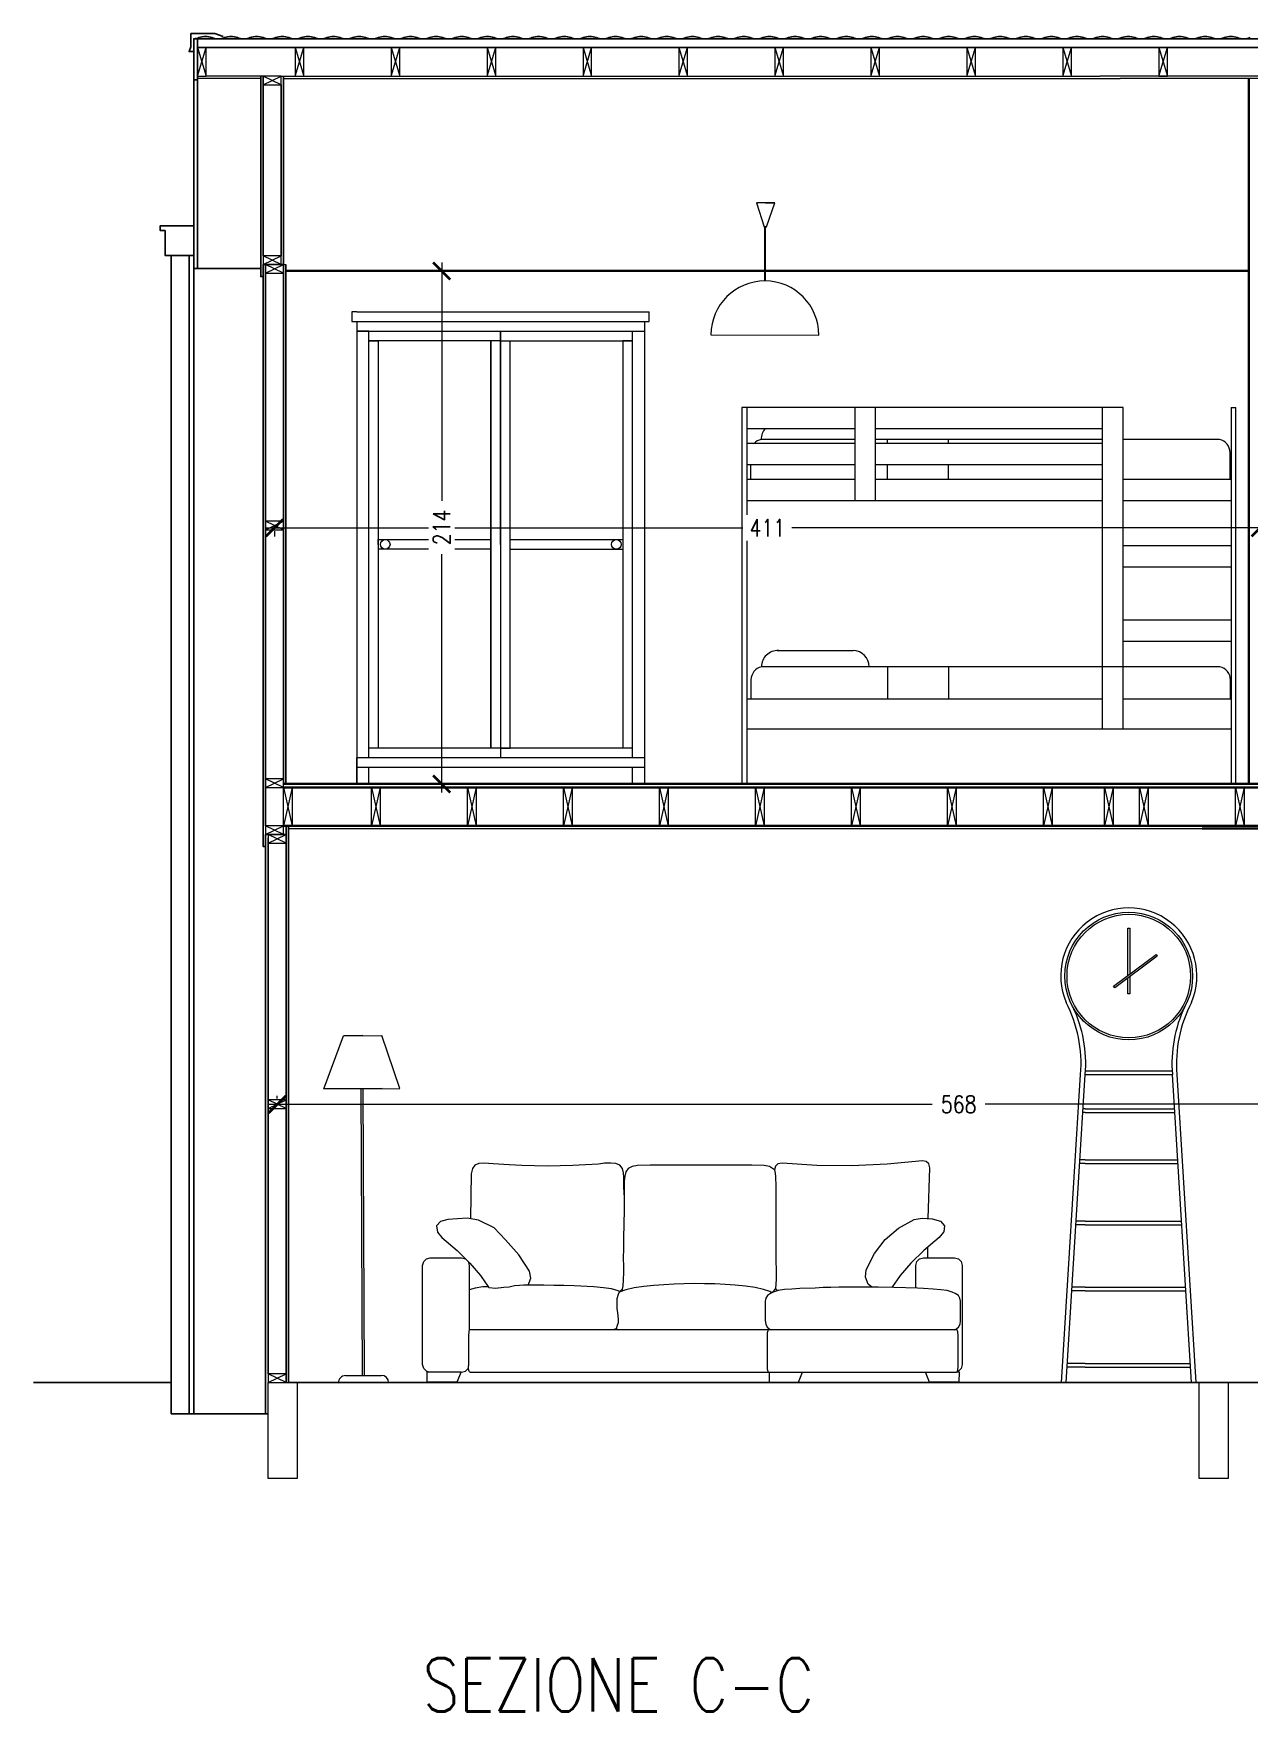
# Model space of a CAD drawing. Header units: centimetres. Extents: x 394519 to 396757, y 376859 to 378786.
# Drawn here: x 395652 to 396159, y 376859 to 377559 of the extents above; entities that cross this region are included whole.
import ezdxf

# ---------------------------------------------------------------- set-up
doc = ezdxf.new("R2010")
doc.units = ezdxf.units.CM
doc.header["$MEASUREMENT"] = 0
doc.layers.get('DEFPOINTS').update_dxf_attribs({"color": 210})
for name, color, linetype, lineweight in [('A-ANNO-DIMS', 3, 'Continuous', 18), ('A-DETL-MBND', 3, 'Continuous', 18), ('A-DETL-MCUT', 4, 'Continuous', 25), ('A-ELEV-IDEN', 3, 'Continuous', 18), ('A-ELEV-MBE2', 4, 'Continuous', 25), ('A-FURN', 8, 'Continuous', 18), ('A-SECT-MCUT', 7, 'Continuous', 35), ('A-WALL-STUD', 3, 'Continuous', 18)]:
    doc.layers.add(name, color=color, linetype=linetype, lineweight=lineweight)
doc.styles.add('ARIAL', font='Arial.ttf')
doc.styles.add('E-ROMANS', font='romans.shx', dxfattribs={"width": 0.8})
doc.dimstyles.new('Copy of TICK_36', dxfattribs={"dimtxt": 3.6, "dimasz": 3.6, "dimexe": 1.8, "dimexo": 1.2, "dimgap": 1.8, "dimtad": 0, "dimdec": 0, "dimzin": 0, "dimdsep": 46, "dimtxsty": 'ARIAL', "dimblk": 'ARCHTICK', "dimblk1": 'ARCHTICK', "dimblk2": 'ARCHTICK', "dimcen": 1.8, "dimdle": 1.8, "dimclrd": 256, "dimclre": 256, "dimclrt": 256, "dimadec": 0, "dimazin": 0, "dimtfac": 1, "dimtdec": 0, "dimtmove": 1, "dimatfit": 3, "dimldrblk": 'OPEN90', "dimfxl": 1, "dimtfill": 1, "dimtolj": 1, "dimtzin": 0, "dimlwd": -1, "dimlwe": -1, "dimarcsym": 0})

# ---------------------------------------------------------------- blocks, each defined once
blk = doc.blocks.new('_ArchTick')
at = {"color": 0, "linetype": 'ByBlock', "const_width": 0.15}
blk.add_lwpolyline([(-0.5, -0.5), (0.5, 0.5)], dxfattribs=at)
blk = doc.blocks.new('*D226')
at = {"layer": 'A-ANNO-DIMS', "transparency": 16777216}
for p, q in [((395750.37, 377112.62), (396027.21, 377112.62)), ((395753.97, 377115.02), (395753.97, 377116.22)), ((396326.06, 377112.62), (396049.22, 377112.62)), ((396322.46, 377115.02), (396322.46, 377116.22))]:
    blk.add_line(p, q, dxfattribs=at)
at = {"layer": 'DEFPOINTS', "color": 0, "transparency": 16777216}
for p in [(395753.97, 377112.62), (396322.46, 377112.62), (396322.46, 377112.62)]:
    blk.add_point(p, dxfattribs=at)
at = {"layer": 'A-ANNO-DIMS', "transparency": 16777216, "xscale": 7.2, "yscale": 7.2, "zscale": 7.2, "rotation": 180}
blk.add_blockref('_ArchTick', (395753.97, 377112.62), dxfattribs=at)
at = {"layer": 'A-ANNO-DIMS', "transparency": 16777216, "xscale": 7.2, "yscale": 7.2, "zscale": 7.2}
blk.add_blockref('_ArchTick', (396322.46, 377112.62), dxfattribs=at)
at = {"layer": 'A-ANNO-DIMS', "transparency": 16777216, "insert": (396038.21, 377112.62), "char_height": 7.2, "attachment_point": 5, "style": 'E-ROMANS', "bg_fill": 3, "box_fill_scale": 1.25, "bg_fill_color": 256, "bg_fill_true_color": 13158600, "bg_fill_transparency": 0}
blk.add_mtext('\\A1;568', dxfattribs=at)
blk = doc.blocks.new('_Open90')
at = {"color": 0, "linetype": 'ByBlock', "lineweight": -2}
for p, q in [((0, 0), (-1, 0)), ((-0.5, 0.5), (0, 0)), ((0, 0), (-0.5, -0.5))]:
    blk.add_line(p, q, dxfattribs=at)
blk = doc.blocks.new('*D230')
at = {"layer": 'A-ANNO-DIMS', "transparency": 16777216}
for p, q in [((396163.97, 377355.46), (396163.97, 377356.66)), ((395749.27, 377353.06), (395948.24, 377353.06)), ((395752.87, 377351.66), (395752.87, 377349.46)), ((396167.57, 377353.06), (395968.6, 377353.06))]:
    blk.add_line(p, q, dxfattribs=at)
at = {"layer": 'DEFPOINTS', "color": 0, "transparency": 16777216}
for p in [(395752.87, 377354.06), (396163.97, 377353.06), (396163.97, 377353.06)]:
    blk.add_point(p, dxfattribs=at)
at = {"layer": 'A-ANNO-DIMS', "transparency": 16777216, "xscale": 7.2, "yscale": 7.2, "zscale": 7.2, "rotation": 180}
blk.add_blockref('_ArchTick', (395752.87, 377353.06), dxfattribs=at)
at = {"layer": 'A-ANNO-DIMS', "transparency": 16777216, "xscale": 7.2, "yscale": 7.2, "zscale": 7.2}
blk.add_blockref('_ArchTick', (396163.97, 377353.06), dxfattribs=at)
at = {"layer": 'A-ANNO-DIMS', "transparency": 16777216, "insert": (395958.42, 377353.06), "char_height": 7.2, "attachment_point": 5, "style": 'E-ROMANS', "bg_fill": 3, "box_fill_scale": 1.25, "bg_fill_color": 256, "bg_fill_true_color": 13158600, "bg_fill_transparency": 0}
blk.add_mtext('\\A1;411', dxfattribs=at)
blk = doc.blocks.new('*D232')
at = {"layer": 'A-ANNO-DIMS', "transparency": 16777216}
for p, q in [((395822.57, 377463.82), (395822.57, 377364.36)), ((395823.15, 377460.22), (395826.17, 377460.22)), ((395822.57, 377242.63), (395822.57, 377342.08)), ((395820.17, 377246.23), (395818.97, 377246.23))]:
    blk.add_line(p, q, dxfattribs=at)
at = {"layer": 'DEFPOINTS', "color": 0, "transparency": 16777216}
for p in [(395820.75, 377460.22), (395822.57, 377246.23), (395822.57, 377246.23)]:
    blk.add_point(p, dxfattribs=at)
at = {"layer": 'A-ANNO-DIMS', "transparency": 16777216, "xscale": 7.2, "yscale": 7.2, "zscale": 7.2}
for p, rotation in [((395822.57, 377460.22), 90), ((395822.57, 377246.23), 270)]:
    blk.add_blockref('_ArchTick', p, dxfattribs=dict(at, rotation=rotation))
at = {"layer": 'A-ANNO-DIMS', "transparency": 16777216, "insert": (395822.57, 377353.22), "char_height": 7.2, "attachment_point": 5, "rotation": 90, "style": 'E-ROMANS', "bg_fill": 3, "box_fill_scale": 1.25, "bg_fill_color": 256, "bg_fill_true_color": 13158600, "bg_fill_transparency": 0}
blk.add_mtext('\\A1;214', dxfattribs=at)

msp = doc.modelspace()

# ---------------------------------------------------------------- linework, layer by layer
for p, q in [((395787.12, 377246.23), (395792.12, 377246.23)), ((395907.12, 377246.23), (395902.12, 377246.23)), ((395947.83, 377246.23), (395949.83, 377246.23)), ((396151.83, 377246.23), (396153.83, 377246.23)), ((395779.43, 376996.43), (395800.43, 376996.53)), ((396081.16, 376996.53), (396083.09, 376996.53)), ((396135.24, 376996.53), (396137.16, 376996.53)), ((396137.16, 376996.53), (396137.16, 376996.53))]:
    msp.add_line(p, q)
at = {"color": 0}
for p, q in [((395652.34, 376996.53), (395709.69, 376996.53)), ((395758.73, 376996.53), (396608.16, 376996.53))]:
    msp.add_line(p, q, dxfattribs=at)
at = {"layer": 'A-DETL-MBND'}
for p, q in [((395747.12, 377540.46), (395720.7, 377540.46)), ((395748.12, 377541.46), (395724.3, 377541.46)), ((395755.62, 377541.46), (396097.09, 377541.46)), ((395756.62, 377540.46), (396096.09, 377540.46)), ((396096.09, 377540.46), (396105.59, 377540.46)), ((396104.59, 377541.46), (396097.09, 377541.46)), ((396442.05, 377541.46), (396104.59, 377541.46)), ((396442.05, 377540.46), (396105.59, 377540.46))]:
    msp.add_line(p, q, dxfattribs=at)
at = {"layer": 'A-DETL-MBND', "color": 0}
for points in [[(395749.12, 377462.89), (395748.12, 377462.89)], [(395756.62, 377462.89), (395757.62, 377462.89)], [(395758.73, 377227.71), (396139.82, 377227.71)]]:
    msp.add_lwpolyline(points, dxfattribs=at)
at = {"layer": 'A-DETL-MCUT'}
for p, q in [((395756.62, 377246.23), (395756.62, 377462.89)), ((395757.62, 377246.23), (395757.62, 377462.89)), ((395750.22, 377000.14), (395750.22, 377223.71))]:
    msp.add_line(p, q, dxfattribs=at)
for points in [[(395748.12, 377457.89), (395747.12, 377457.89), (395747.12, 377541.46)], [(395748.12, 377466.5), (395748.12, 377541.46)], [(395755.62, 377462.89), (395756.62, 377462.89), (395756.62, 377541.46)], [(395755.62, 377466.5), (395755.62, 377537.86)], [(395749.12, 377220.11), (395748.12, 377220.11), (395748.12, 377462.89)], [(395749.12, 377228.71), (395749.12, 377462.89)], [(395750.22, 376983.52), (395749.12, 376983.52), (395749.12, 377225.11)], [(395757.73, 376996.53), (395757.73, 377228.71)], [(395758.73, 377228.71), (395758.73, 376996.53)]]:
    msp.add_lwpolyline(points, dxfattribs=at)
at = {"layer": 'A-ELEV-IDEN', "color": 3}
for points in [[(395750.22, 376996.53), (395762.23, 376996.53), (395762.23, 376956.5), (395750.22, 376956.5)], [(396138.57, 376996.53), (396150.58, 376996.53), (396150.58, 376956.5), (396138.57, 376956.5)]]:
    msp.add_lwpolyline(points, close=True, dxfattribs=at)
at = {"layer": 'A-ELEV-MBE2'}
for p, q in [((395719.19, 377461.22), (395747.12, 377461.22)), ((395719.19, 377461.22), (395719.19, 376983.52)), ((395719.19, 376983.52), (395709.69, 376983.52))]:
    msp.add_line(p, q, dxfattribs=at)
for points in [[(395731.42, 377558.01), (395731.42, 377558.01), (395727.95, 377559.25), (395717.95, 377559.25), (395717.95, 377553.75), (395717.19, 377551.75), (395718.95, 377551.75)], [(395720.7, 377557.07), (395720.7, 377541.46), (395720.7, 377539.96), (395719.19, 377539.96), (395719.19, 377557.07), (395720.7, 377557.07)], [(395720.7, 377557.07), (396479.48, 377557.07)], [(395720.7, 377553.47), (396474.38, 377553.47)], [(395719.19, 377539.96), (395719.19, 377461.22)], [(395720.7, 377539.96), (395720.7, 377461.22)], [(395719.19, 377479.09), (395705.18, 377479.09), (395705.18, 377477.08), (395707.19, 377477.08), (395707.19, 377466.7), (395719.19, 377466.7)], [(395709.69, 376983.52), (395709.69, 377466.7)], [(395717.19, 377466.7), (395717.19, 376983.52)], [(395719.19, 376983.52), (395749.12, 376983.52)]]:
    msp.add_lwpolyline(points, dxfattribs=at)
for centre, start, end in [((395718.66, 377564.39), 274.18303, 291.41865), ((395724.01, 377550.76), 68.58135, 111.41865), ((395729.35, 377564.39), 248.58135, 291.41865), ((395734.7, 377550.76), 68.58135, 111.41865), ((395740.05, 377564.39), 248.58135, 291.41865), ((395745.39, 377550.76), 68.58135, 111.41865), ((395750.74, 377564.39), 248.58135, 291.41865), ((395756.09, 377550.76), 68.58135, 111.41865), ((395761.43, 377564.39), 248.58135, 291.41865), ((395766.78, 377550.76), 68.58135, 111.41865), ((395772.13, 377564.39), 248.58135, 291.41865), ((395777.47, 377550.76), 68.58135, 111.41865), ((395782.82, 377564.39), 248.58135, 291.41865), ((395788.17, 377550.76), 68.58135, 111.41865), ((395793.51, 377564.39), 248.58135, 291.41865), ((395798.86, 377550.76), 68.58135, 111.41865), ((395804.21, 377564.39), 248.58135, 291.41865), ((395809.55, 377550.76), 68.58135, 111.41865), ((395814.9, 377564.39), 248.58135, 291.41865), ((395820.25, 377550.76), 68.58135, 111.41865), ((395825.59, 377564.39), 248.58135, 291.41865), ((395830.94, 377550.76), 68.58135, 111.41865), ((395836.28, 377564.39), 248.58135, 291.41865), ((395841.63, 377550.76), 68.58135, 111.41865), ((395846.98, 377564.39), 248.58135, 291.41865), ((395852.32, 377550.76), 68.58135, 111.41865), ((395857.67, 377564.39), 248.58135, 291.41865), ((395863.02, 377550.76), 68.58135, 111.41865), ((395868.36, 377564.39), 248.58135, 291.41865), ((395873.71, 377550.76), 68.58135, 111.41865), ((395879.06, 377564.39), 248.58135, 291.41865), ((395884.4, 377550.76), 68.58135, 111.41865), ((395889.75, 377564.39), 248.58135, 291.41865), ((395895.1, 377550.76), 68.58135, 111.41865), ((395900.44, 377564.39), 248.58135, 291.41865), ((395905.79, 377550.76), 68.58135, 111.41865), ((395911.14, 377564.39), 248.58135, 291.41865), ((395916.48, 377550.76), 68.58135, 111.41865), ((395921.83, 377564.39), 248.58135, 291.41865), ((395927.18, 377550.76), 68.58135, 111.41865), ((395932.52, 377564.39), 248.58135, 291.41865), ((395937.87, 377550.76), 68.58135, 111.41865), ((395943.22, 377564.39), 248.58135, 291.41865), ((395948.56, 377550.76), 68.58135, 111.41865), ((395953.91, 377564.39), 248.58135, 291.41865), ((395959.26, 377550.76), 68.58135, 111.41865), ((395964.6, 377564.39), 248.58135, 291.41865), ((395969.95, 377550.76), 68.58135, 111.41865), ((395975.3, 377564.39), 248.58135, 291.41865), ((395980.64, 377550.76), 68.58135, 111.41865), ((395985.99, 377564.39), 248.58135, 291.41865), ((395991.34, 377550.76), 68.58135, 111.41865), ((395996.68, 377564.39), 248.58135, 291.41865), ((396002.03, 377550.76), 68.58135, 111.41865), ((396007.37, 377564.39), 248.58135, 291.41865), ((396012.72, 377550.76), 68.58135, 111.41865), ((396018.07, 377564.39), 248.58135, 291.41865), ((396023.41, 377550.76), 68.58135, 111.41865), ((396028.76, 377564.39), 248.58135, 291.41865), ((396034.11, 377550.76), 68.58135, 111.41865), ((396039.45, 377564.39), 248.58135, 291.41865), ((396044.8, 377550.76), 68.58135, 111.41865), ((396050.15, 377564.39), 248.58135, 291.41865), ((396055.49, 377550.76), 68.58135, 111.41865), ((396060.84, 377564.39), 248.58135, 291.41865), ((396066.19, 377550.76), 68.58135, 111.41865), ((396071.53, 377564.39), 248.58135, 291.41865), ((396076.88, 377550.76), 68.58135, 111.41865), ((396082.23, 377564.39), 248.58135, 291.41865), ((396087.57, 377550.76), 68.58135, 111.41865), ((396092.92, 377564.39), 248.58135, 291.41865), ((396098.27, 377550.76), 68.58135, 111.41865), ((396103.61, 377564.39), 248.58135, 291.41865), ((396108.96, 377550.76), 68.58135, 111.41865), ((396114.31, 377564.39), 248.58135, 291.41865), ((396119.65, 377550.76), 68.58135, 111.41865), ((396125, 377564.39), 248.58135, 291.41865), ((396130.35, 377550.76), 68.58135, 111.41865), ((396135.69, 377564.39), 248.58135, 291.41865), ((396141.04, 377550.76), 68.58135, 111.41865), ((396146.39, 377564.39), 248.58135, 291.41865), ((396151.73, 377550.76), 68.58135, 111.41865), ((396157.08, 377564.39), 248.58135, 291.41865)]:
    msp.add_arc(centre, 7.32, start, end, dxfattribs=at)
at = {"layer": 'A-FURN'}
for p, q in [((395961.46, 377488.64), (395953.9, 377488.67)), ((395953.9, 377488.67), (395957.01, 377478.66)), ((395957.57, 377488.65), (395961.46, 377488.64)), ((395958.05, 377478.65), (395961.46, 377488.64)), ((395957.53, 377478.66), (395957.01, 377478.66)), ((395957.3, 377456.05), (395957.38, 377478.66)), ((395957.53, 377478.66), (395958.05, 377478.65)), ((395958.05, 377478.65), (395957.53, 377478.66)), ((395957.6, 377456.05), (395957.68, 377478.66)), ((395787.12, 377443.23), (395785.12, 377443.23)), ((395785.12, 377443.23), (395785.12, 377443.11)), ((395785.12, 377443.11), (395785.12, 377439.11)), ((395787.12, 377443.23), (395907.12, 377443.23)), ((395907.12, 377443.23), (395909.12, 377443.23)), ((395909.12, 377443.23), (395909.12, 377443.11)), ((395909.12, 377439.11), (395909.12, 377443.11)), ((395785.12, 377439.11), (395907.12, 377439.11)), ((395787.12, 377439.11), (395787.12, 377246.23)), ((395792.12, 377435.11), (395787.12, 377435.11)), ((395787.12, 377435.11), (395907.12, 377435.11)), ((395792.12, 377257.23), (395792.12, 377435.11)), ((395792.12, 377435.11), (395902.12, 377435.11)), ((395847.12, 377346.17), (395847.12, 377435.11)), ((395847.12, 377435.11), (395847.12, 377257.23)), ((395847.12, 377435.11), (395847.12, 377431.11)), ((395902.12, 377257.23), (395902.12, 377435.11)), ((395907.12, 377439.11), (395907.12, 377246.23)), ((395907.12, 377439.11), (395909.12, 377439.11)), ((395934.86, 377433.64), (395979.86, 377433.47)), ((395847.12, 377431.11), (395792.12, 377431.11)), ((395792.12, 377431.11), (395796.12, 377431.11)), ((395796.12, 377431.11), (395796.12, 377261.23)), ((395847.12, 377431.11), (395843.12, 377431.11)), ((395843.12, 377431.11), (395843.12, 377261.23)), ((395843.12, 377261.23), (395843.12, 377431.11)), ((395847.12, 377431.11), (395902.12, 377431.11)), ((395851.12, 377261.23), (395851.12, 377431.11)), ((395902.12, 377431.11), (395898.12, 377431.11)), ((395898.12, 377431.11), (395898.12, 377261.23)), ((395947.83, 377403.23), (395947.83, 377246.23)), ((395949.83, 377403.23), (395947.83, 377403.23)), ((395949.83, 377403.23), (395949.83, 377246.23)), ((396106.83, 377403.23), (395949.83, 377403.23)), ((395994.83, 377403.23), (395994.83, 377364.52)), ((396003.54, 377364.52), (396003.54, 377403.23)), ((396098.12, 377403.23), (396098.12, 377269.27)), ((396106.83, 377269.27), (396106.83, 377403.23)), ((396151.83, 377403.23), (396151.83, 377246.23)), ((396151.83, 377403.23), (396153.83, 377403.23)), ((396153.83, 377246.23), (396153.83, 377403.23)), ((395949.83, 377394.52), (395994.83, 377394.52)), ((396003.54, 377394.52), (396098.12, 377394.52)), ((395994.83, 377388.23), (395949.83, 377388.23)), ((395994.83, 377389.94), (395955.79, 377389.94)), ((396098.12, 377389.94), (396003.54, 377389.94)), ((396098.12, 377388.23), (396003.54, 377388.23)), ((396008.36, 377389.94), (396008.36, 377388.23)), ((396033.95, 377388.23), (396033.95, 377389.94)), ((396147.02, 377389.94), (396106.83, 377389.94)), ((396151.42, 377373.23), (396151.42, 377384.47)), ((395949.83, 377379.52), (395994.83, 377379.52)), ((395951.42, 377379.52), (395951.42, 377373.23)), ((396003.54, 377379.52), (396098.12, 377379.52)), ((396008.36, 377379.52), (396008.36, 377373.23)), ((396033.95, 377373.23), (396033.95, 377379.52)), ((395994.83, 377373.23), (395949.83, 377373.23)), ((396098.12, 377373.23), (396003.54, 377373.23)), ((396151.83, 377373.23), (396106.83, 377373.23)), ((395949.83, 377364.52), (396098.12, 377364.52)), ((396106.83, 377364.52), (396151.83, 377364.52)), ((395796.12, 377346.17), (395796.12, 377348.17)), ((395796.12, 377348.17), (395843.12, 377348.17)), ((395843.12, 377344.17), (395796.12, 377344.17)), ((395843.12, 377348.17), (395843.12, 377344.17)), ((395851.12, 377348.17), (395898.12, 377348.17)), ((395851.12, 377344.17), (395898.12, 377344.17)), ((396151.83, 377345.59), (396106.83, 377345.59)), ((396106.83, 377336.88), (396151.83, 377336.88)), ((396151.83, 377314.54), (396106.83, 377314.54)), ((395962.45, 377301.87), (395994.14, 377301.87)), ((396106.83, 377305.84), (396151.83, 377305.84)), ((396147.18, 377295.11), (395955.95, 377295.11)), ((396008.53, 377295.11), (396008.53, 377281.67)), ((396034.11, 377281.67), (396034.11, 377295.11)), ((395951.58, 377289.64), (395951.58, 377281.67)), ((396151.58, 377281.67), (396151.58, 377289.64)), ((396098.12, 377281.67), (395949.83, 377281.67)), ((396151.83, 377281.67), (396106.83, 377281.67)), ((395949.83, 377269.27), (396151.83, 377269.27)), ((395847.12, 377261.23), (395792.12, 377261.23)), ((395902.12, 377261.23), (395847.12, 377261.23)), ((395847.12, 377261.23), (395851.12, 377261.23)), ((395902.12, 377257.23), (395902.12, 377261.23)), ((395787.12, 377253.23), (395787.12, 377257.23)), ((395787.12, 377257.23), (395907.12, 377257.23)), ((395787.12, 377246.23), (395787.12, 377253.23)), ((395787.12, 377253.23), (395907.12, 377253.23)), ((395792.12, 377246.23), (395792.12, 377253.23)), ((395898.12, 377257.23), (395902.12, 377257.23)), ((395902.12, 377246.23), (395902.12, 377253.23)), ((395907.12, 377253.23), (395907.12, 377246.23)), ((396090.44, 377147.14), (396090.48, 377147.14)), ((396129.28, 377148.67), (396127.87, 377147.16)), ((395773.41, 377119.1), (395781.65, 377141.24)), ((395781.65, 377141.24), (395797.64, 377141.32)), ((395789.71, 377141.28), (395781.65, 377141.24)), ((395805.15, 377119.26), (395797.64, 377141.32)), ((396091.11, 377126.56), (396127.22, 377126.56)), ((395773.41, 377119.1), (395805.15, 377119.26)), ((395781.77, 377119.14), (395773.41, 377119.1)), ((395797.76, 377119.22), (395781.77, 377119.14)), ((395788.82, 377119.18), (395789.42, 376999.48)), ((395790.42, 376999.48), (395789.82, 377119.18)), ((396081.16, 376996.53), (396089.08, 377125.06)), ((396083.09, 376996.53), (396091, 377125.06)), ((396091, 377125.06), (396127.32, 377125.06)), ((396127.32, 377125.06), (396135.24, 376996.53)), ((396129.25, 377125.06), (396137.16, 376996.53)), ((396091, 377109.24), (396090.03, 377109.24)), ((396091, 377110.74), (396090.12, 377110.74)), ((396091, 377110.74), (396128.21, 377110.74)), ((396091, 377109.24), (396128.3, 377109.24)), ((396091, 377087.98), (396088.72, 377087.98)), ((396091, 377089.48), (396088.81, 377089.48)), ((396091, 377089.48), (396129.52, 377089.48)), ((396091, 377087.98), (396129.61, 377087.98)), ((396091, 377062.4), (396087.14, 377062.4)), ((396091, 377063.9), (396087.24, 377063.9)), ((396091, 377063.9), (396131.09, 377063.9)), ((396091, 377062.4), (396131.19, 377062.4)), ((396091, 377034.83), (396085.45, 377034.83)), ((396091, 377036.33), (396085.54, 377036.33)), ((396091, 377036.33), (396132.79, 377036.33)), ((396091, 377034.83), (396132.88, 377034.83)), ((395782.42, 376999.44), (395797.42, 376999.52)), ((396091, 377002.94), (396083.48, 377002.94)), ((396091, 377004.44), (396083.57, 377004.44)), ((396091, 377004.44), (396134.76, 377004.44)), ((396091, 377002.94), (396134.85, 377002.94))]:
    msp.add_line(p, q, dxfattribs=at)
at = {"layer": 'A-FURN', "color": 0}
for p, q in [((395970.89, 376996.53), (395916.85, 376996.53)), ((396076.07, 376996.53), (396022.03, 376996.53))]:
    msp.add_line(p, q, dxfattribs=at)
at = {"layer": 'A-FURN'}
for points in [[(396108.72, 377166.36), (396108.72, 377186.08), (396109.6, 377186.08), (396109.6, 377167.01)], [(396109.6, 377165.91), (396109.6, 377158.76), (396108.72, 377158.76), (396108.72, 377165.26)], [(395898.62, 377074.81), (395898.52, 377079.2), (395898.6, 377082.13), (395898.42, 377084.08), (395897.92, 377085.86), (395896.92, 377087.2), (395895.26, 377087.87), (395893.1, 377088.06), (395890.43, 377088.06), (395887.94, 377087.63), (395882.61, 377087.33), (395877.29, 377087.04), (395871.97, 377086.91), (395866.64, 377086.85), (395861.32, 377086.89), (395855.99, 377087.07), (395850.67, 377087.32), (395844.01, 377087.75), (395840.19, 377088.06), (395838.02, 377087.87), (395836.36, 377087.2), (395835.36, 377085.84), (395834.86, 377083.68), (395834.58, 377065)], [(395960.03, 377034.13), (395960.99, 377034.49), (395961.99, 377035.78), (395962.04, 377037.65), (395962.16, 377039.72), (395962.17, 377041.98), (395962.15, 377048.78), (395962.06, 377060.11), (395962.11, 377069.17), (395962.02, 377078.24), (395961.93, 377082.58), (395961.66, 377084.67), (395961.4, 377085.29), (395959.29, 377086.72), (395957.11, 377087.14), (395951.91, 377087.25), (395938.52, 377087.21), (395925.21, 377087.21), (395909.48, 377087.21), (395904.2, 377087.14), (395902.06, 377086.72), (395900.41, 377085.88), (395899.42, 377084.47), (395898.92, 377082.62), (395898.74, 377080.49), (395898.72, 377078.21), (395898.63, 377073.67), (395898.64, 377071.34), (395898.63, 377069.17), (395898.59, 377062.13), (395898.44, 377057.5), (395898.38, 377052.87), (395898.29, 377047.91), (395898.36, 377045.68), (395898.36, 377042.59), (395898.28, 377039.21), (395898.08, 377036.9), (395897.79, 377035.55), (395897.09, 377034.79), (395896.88, 377034.55)], [(396025.44, 377065), (396026.13, 377086.11), (396025.79, 377087.72), (396024.66, 377088.78), (396023.05, 377089.02), (396008.34, 377087.59), (395993.68, 377086.96), (395979.07, 377087.13), (395964.52, 377088.1), (395962.83, 377087.83), (395961.78, 377086.79), (395961.4, 377085.29)], [(395822.02, 377063.74), (395820.41, 377061.92), (395820.8, 377059.28), (395822.68, 377057.05), (395828.97, 377051.61), (395832.45, 377048.18), (395834.32, 377046.31), (395838.76, 377041.16), (395842.12, 377036.3)], [(395858.6, 377037.14), (395859.79, 377040.16), (395859.22, 377043.01), (395854.77, 377049.83), (395849.13, 377056.06), (395844.43, 377061.03), (395837.92, 377064.36), (395833.19, 377065.16), (395825.15, 377064.56), (395822.02, 377063.74)], [(396001.94, 377036.32), (396000.46, 377037.56), (395999.29, 377040.51), (395999.6, 377043.51), (396003.09, 377050.4), (396007.58, 377056.21), (396013.09, 377060.94), (396019.62, 377064.59), (396023.04, 377065.16), (396027.2, 377064.85), (396030.56, 377063.87), (396032.34, 377061.92), (396032.01, 377059.41), (396031.85, 377059.28)], [(396031.85, 377059.28), (396030.04, 377057.05), (396023.67, 377051.61), (396018.25, 377046.31), (396013.77, 377041.16), (396010.27, 377036.2)], [(395816.95, 377001.09), (395816.23, 377001.29), (395815.06, 377002.46), (395814.63, 377004.07), (395814.63, 377045.4), (395815.06, 377047), (395816.23, 377048.18), (395817.83, 377048.61), (395830.85, 377048.61), (395832.45, 377048.17), (395833.63, 377047.01), (395834.06, 377045.4), (395834.06, 377018.28)], [(396020.27, 377035.9), (396020.27, 377045.4), (396020.7, 377047), (396021.87, 377048.18), (396023.48, 377048.61), (396036.49, 377048.61), (396038.1, 377048.18), (396039.27, 377047), (396039.7, 377045.4), (396039.7, 377004.07), (396039.27, 377002.46), (396038.1, 377001.29), (396037.6, 377001.15)], [(396025.4, 377048.61), (396025.38, 377053.07)], [(395897.1, 377034.42), (395896.24, 377034.84), (395893.39, 377035.58), (395890.13, 377036.07), (395886.01, 377036.42), (395877.76, 377036.87), (395873.56, 377037.02), (395869.41, 377037.08), (395865.23, 377037.12), (395860.94, 377037.17), (395856.72, 377037.11), (395854.98, 377037.06), (395852.98, 377036.84), (395850.75, 377036.41), (395848.55, 377036.17), (395845.08, 377035.81), (395842.43, 377036.05), (395842.22, 377036.2), (395841.91, 377036.51), (395839.78, 377036.44), (395836.54, 377035.86), (395834.06, 377035.21)], [(395960.25, 377033.95), (395959.45, 377034.51), (395956.81, 377035.41), (395953.33, 377036.15), (395949.34, 377036.73), (395945.03, 377037.14), (395940.76, 377037.45), (395936.49, 377037.67), (395932.23, 377037.8), (395927.95, 377037.84), (395923.74, 377037.78), (395919.5, 377037.62), (395915.23, 377037.38), (395911.01, 377037.04), (395906.83, 377036.6), (395902.86, 377036.02), (395899.42, 377035.25), (395896.62, 377034.24), (395896.16, 377033.22), (395895.57, 377031.54), (395895.65, 377027.25), (395895.85, 377025.83), (395896.22, 377022.89), (395896.24, 377021.51), (395895.8, 377020.4), (395895.39, 377018.98), (395893.99, 377018.61)], [(395897.79, 377035.55), (395897.99, 377034.68)], [(396036.45, 377018.61), (396036.87, 377018.73), (396038.15, 377019.68), (396038.79, 377020.91), (396039.01, 377022.31), (396039.01, 377030.52), (396038.74, 377031.79), (396038.1, 377032.82), (396036.78, 377033.65), (396035.5, 377034.28), (396033.43, 377034.9), (396030.76, 377035.29), (396027.63, 377035.56), (396023.48, 377035.76), (396021.02, 377035.87), (396011.14, 377036.19), (396004.58, 377036.3), (396001.3, 377036.33), (395997.97, 377036.33), (395994.72, 377036.32), (395991.48, 377036.32), (395988.17, 377036.32), (395984.91, 377036.18), (395981.64, 377036.18), (395978.4, 377035.99), (395971.92, 377035.73), (395968.67, 377035.57), (395965.6, 377035.31), (395962.9, 377034.89), (395960.83, 377034.26), (395959.67, 377033.65), (395958.43, 377032.82), (395957.77, 377031.69), (395957.56, 377030.52), (395957.56, 377022.38), (395957.77, 377020.91), (395958.37, 377019.68), (395959.58, 377018.73), (395959.98, 377018.61)], [(395962.77, 377034.83), (395961.94, 377035.71)], [(395834.46, 377018.61), (395834.27, 377018.55), (395834.11, 377018.39), (395833.98, 377018.12), (395833.95, 377018.01), (395833.89, 377017.74), (395833.83, 377017.25), (395833.78, 377016.65), (395833.76, 377015.94), (395833.75, 377015.12), (395833.75, 377004.32), (395833.75, 377003.48)], [(395834.26, 377018.54), (395834.06, 377018.59)], [(396037.57, 377001.09), (396037.79, 377001.7), (396037.88, 377002.19), (396037.94, 377002.79), (396037.98, 377003.5), (396037.99, 377004.32), (396037.99, 377015.12), (396037.98, 377015.94), (396037.94, 377016.65), (396037.88, 377017.25), (396037.79, 377017.74), (396037.68, 377018.12), (396037.55, 377018.39), (396037.39, 377018.55), (396037.2, 377018.61), (395834.46, 377018.61)], [(395895.39, 377018.98), (395896.45, 377018.61)], [(395959.01, 377018.61), (395958.83, 377018.55), (395958.68, 377018.39), (395958.55, 377018.12), (395958.45, 377017.74), (395958.37, 377017.25), (395958.31, 377016.65), (395958.27, 377015.94), (395958.26, 377015.12), (395958.26, 377004.32), (395958.27, 377003.5), (395958.31, 377002.79), (395958.37, 377002.19), (395958.45, 377001.7), (395958.55, 377001.32), (395958.68, 377001.05), (395958.83, 377000.89), (395959.01, 377000.83)], [(395958.43, 377018.61), (395959.4, 377018.87)], [(395830.66, 377001.09), (395828.9, 376996.69), (395816.58, 376996.69), (395816.58, 377001.09), (395830.66, 377001.09)], [(395830.57, 377000.86), (395830.85, 377000.86), (395832.45, 377001.29), (395833.63, 377002.46), (395833.72, 377002.79), (395833.75, 377003.48)], [(395834.46, 377000.83), (395834.27, 377000.89), (395834.11, 377001.05), (395833.98, 377001.32), (395833.87, 377001.7), (395833.78, 377002.19), (395833.72, 377002.79)], [(395834.46, 377000.83), (396037.17, 377000.83), (396037.35, 377000.89), (396037.51, 377001.05)], [(395959.14, 377000.83), (395959.14, 376996.69), (395971.46, 376996.69), (395973.12, 377000.83)], [(396037.53, 377001.09), (396038.36, 377001.09), (396038.34, 376996.69), (396026.02, 376996.69), (396024.37, 377000.83)]]:
    msp.add_lwpolyline(points, dxfattribs=at)
msp.add_lwpolyline([(396120.53, 377175.08), (396121.05, 377174.37), (396103.27, 377161.23), (396102.75, 377161.94)], close=True, dxfattribs=at)
at = {"layer": 'A-FURN', "color": 0}
for points in [[(395758.73, 376996.53), (395761.73, 376996.53)], [(395838.79, 376996.53), (395835.79, 376996.53)]]:
    msp.add_lwpolyline(points, dxfattribs=at)
at = {"layer": 'A-FURN'}
for centre, radius in [((395799.02, 377346.17), 2), ((395895.43, 377346.17), 2), ((396109.16, 377166.13), 26.64), ((396109.16, 377166.13), 25.77)]:
    msp.add_circle(centre, radius, dxfattribs=at)
for centre, radius, start, end in [((395957.36, 377433.55), 22.5, 359.78822, 179.78822), ((395962.55, 377389.94), 6.77, 137.37324, 180), ((395957.03, 377384.47), 5.61, 102.79424, 137.89865), ((396145.82, 377384.47), 5.6, 0, 77.65827), ((395962.72, 377295.11), 6.77, 87.7291, 180), ((395994.14, 377295.09), 6.78, 0.13132, 90), ((395957.19, 377289.64), 5.61, 102.79424, 180), ((396145.98, 377289.64), 5.6, 0, 77.65827), ((396109.16, 377166.13), 28.4, 337.2197, 202.7803), ((396034.3, 377129.6), 54.97, 355.26309, 27.67912), ((396036.22, 377129.6), 54.97, 355.26309, 25.52639), ((396182.11, 377129.6), 54.97, 154.47361, 184.73691), ((396184.03, 377129.6), 54.97, 152.32088, 184.73691), ((395782.43, 376996.44), 3, 90.28853, 180.28853), ((395797.43, 376996.52), 3, 0.28853, 90.28853)]:
    msp.add_arc(centre, radius, start, end, dxfattribs=at)
at = {"layer": 'A-SECT-MCUT'}
for p, q in [((396159.21, 377246.23), (396159.21, 377540.46)), ((395820.75, 377460.22), (395757.62, 377460.22)), ((395820.75, 377460.22), (396159.21, 377460.22))]:
    msp.add_line(p, q, dxfattribs=at)
for points in [[(395756.62, 377246.23), (396442.05, 377246.23)], [(395756.62, 377244.73), (396442.05, 377244.73)], [(395756.62, 377228.71), (396327.31, 377228.71)], [(396139.82, 377227.71), (396319.8, 377227.71)]]:
    msp.add_lwpolyline(points, dxfattribs=at)
at = {"layer": 'A-WALL-STUD'}
for p, q in [((395748.12, 377537.86), (395755.62, 377541.46)), ((395755.62, 377537.86), (395748.12, 377541.46)), ((395748.12, 377462.89), (395755.62, 377466.5)), ((395755.62, 377462.89), (395748.12, 377466.5)), ((395749.12, 377459.29), (395756.62, 377462.89)), ((395756.62, 377459.29), (395749.12, 377462.89)), ((395749.12, 377352.26), (395756.62, 377355.86)), ((395756.62, 377352.26), (395749.12, 377355.86)), ((395749.12, 377244.73), (395756.62, 377248.33)), ((395756.62, 377244.73), (395749.12, 377248.33)), ((395749.12, 377225.11), (395756.62, 377228.71)), ((395756.62, 377225.11), (395749.12, 377228.71)), ((395750.22, 377221.51), (395757.73, 377225.11)), ((395757.73, 377221.51), (395750.22, 377225.11)), ((395750.22, 377110.82), (395757.73, 377114.43)), ((395757.73, 377110.82), (395750.22, 377114.43)), ((395750.22, 376996.53), (395757.73, 377000.14)), ((395757.73, 376996.53), (395750.22, 377000.14))]:
    msp.add_line(p, q, dxfattribs=at)
for points in [[(395724.3, 377553.47), (395720.7, 377553.47), (395720.7, 377541.46), (395724.3, 377541.46)], [(395765.03, 377553.47), (395761.43, 377553.47), (395761.43, 377541.46), (395765.03, 377541.46)], [(395805.06, 377553.47), (395801.46, 377553.47), (395801.46, 377541.46), (395805.06, 377541.46)], [(395845.09, 377553.47), (395841.49, 377553.47), (395841.49, 377541.46), (395845.09, 377541.46)], [(395885.12, 377553.47), (395881.52, 377553.47), (395881.52, 377541.46), (395885.12, 377541.46)], [(395925.15, 377553.47), (395921.55, 377553.47), (395921.55, 377541.46), (395925.15, 377541.46)], [(395965.18, 377553.47), (395961.58, 377553.47), (395961.58, 377541.46), (395965.18, 377541.46)], [(396005.22, 377553.47), (396001.61, 377553.47), (396001.61, 377541.46), (396005.22, 377541.46)], [(396045.25, 377553.47), (396041.64, 377553.47), (396041.64, 377541.46), (396045.25, 377541.46)], [(396085.28, 377553.47), (396081.67, 377553.47), (396081.67, 377541.46), (396085.28, 377541.46)], [(396125.31, 377553.47), (396121.71, 377553.47), (396121.71, 377541.46), (396125.31, 377541.46)], [(395748.12, 377537.86), (395755.62, 377537.86), (395755.62, 377541.46), (395748.12, 377541.46)], [(395748.12, 377462.89), (395755.62, 377462.89), (395755.62, 377466.5), (395748.12, 377466.5)], [(395749.12, 377459.29), (395756.62, 377459.29), (395756.62, 377462.89), (395749.12, 377462.89)], [(395749.12, 377352.26), (395756.62, 377352.26), (395756.62, 377355.86), (395749.12, 377355.86)], [(395749.12, 377244.73), (395756.62, 377244.73), (395756.62, 377248.33), (395749.12, 377248.33)], [(395749.12, 377225.11), (395756.62, 377225.11), (395756.62, 377228.71), (395749.12, 377228.71)], [(395750.22, 377221.51), (395757.73, 377221.51), (395757.73, 377225.11), (395750.22, 377225.11)], [(395750.22, 377110.82), (395757.73, 377110.82), (395757.73, 377114.43), (395750.22, 377114.43)], [(395750.22, 376996.53), (395757.73, 376996.53), (395757.73, 377000.14), (395750.22, 377000.14)]]:
    msp.add_lwpolyline(points, close=True, dxfattribs=at)
for points in [[(395720.7, 377553.47), (395724.3, 377541.46)], [(395720.7, 377541.46), (395724.3, 377553.47)], [(395761.43, 377553.47), (395765.03, 377541.46)], [(395761.43, 377541.46), (395765.03, 377553.47)], [(395801.46, 377553.47), (395805.06, 377541.46)], [(395801.46, 377541.46), (395805.06, 377553.47)], [(395841.49, 377553.47), (395845.09, 377541.46)], [(395841.49, 377541.46), (395845.09, 377553.47)], [(395881.52, 377553.47), (395885.12, 377541.46)], [(395881.52, 377541.46), (395885.12, 377553.47)], [(395921.55, 377553.47), (395925.15, 377541.46)], [(395921.55, 377541.46), (395925.15, 377553.47)], [(395961.58, 377553.47), (395965.18, 377541.46)], [(395961.58, 377541.46), (395965.18, 377553.47)], [(396001.61, 377553.47), (396005.22, 377541.46)], [(396001.61, 377541.46), (396005.22, 377553.47)], [(396041.64, 377553.47), (396045.25, 377541.46)], [(396041.64, 377541.46), (396045.25, 377553.47)], [(396081.67, 377553.47), (396085.28, 377541.46)], [(396081.67, 377541.46), (396085.28, 377553.47)], [(396121.71, 377553.47), (396125.31, 377541.46)], [(396121.71, 377541.46), (396125.31, 377553.47)], [(395760.23, 377244.73), (395760.23, 377228.71), (395756.62, 377228.71), (395756.62, 377244.73), (395760.23, 377244.73)], [(395756.62, 377244.73), (395760.23, 377228.71)], [(395760.23, 377244.73), (395756.62, 377228.71)], [(395796.96, 377244.73), (395796.96, 377228.71), (395793.35, 377228.71), (395793.35, 377244.73), (395796.96, 377244.73)], [(395793.35, 377244.73), (395796.96, 377228.71)], [(395796.96, 377244.73), (395793.35, 377228.71)], [(395836.99, 377244.73), (395836.99, 377228.71), (395833.38, 377228.71), (395833.38, 377244.73), (395836.99, 377244.73)], [(395833.38, 377244.73), (395836.99, 377228.71)], [(395836.99, 377244.73), (395833.38, 377228.71)], [(395877.02, 377244.73), (395877.02, 377228.71), (395873.41, 377228.71), (395873.41, 377244.73), (395877.02, 377244.73)], [(395873.41, 377244.73), (395877.02, 377228.71)], [(395877.02, 377244.73), (395873.41, 377228.71)], [(395917.05, 377244.73), (395917.05, 377228.71), (395913.45, 377228.71), (395913.45, 377244.73), (395917.05, 377244.73)], [(395913.45, 377244.73), (395917.05, 377228.71)], [(395917.05, 377244.73), (395913.45, 377228.71)], [(395957.08, 377244.73), (395957.08, 377228.71), (395953.48, 377228.71), (395953.48, 377244.73), (395957.08, 377244.73)], [(395953.48, 377244.73), (395957.08, 377228.71)], [(395957.08, 377244.73), (395953.48, 377228.71)], [(395997.11, 377244.73), (395997.11, 377228.71), (395993.51, 377228.71), (395993.51, 377244.73), (395997.11, 377244.73)], [(395993.51, 377244.73), (395997.11, 377228.71)], [(395997.11, 377244.73), (395993.51, 377228.71)], [(396037.14, 377244.73), (396037.14, 377228.71), (396033.54, 377228.71), (396033.54, 377244.73), (396037.14, 377244.73)], [(396033.54, 377244.73), (396037.14, 377228.71)], [(396037.14, 377244.73), (396033.54, 377228.71)], [(396077.17, 377244.73), (396077.17, 377228.71), (396073.57, 377228.71), (396073.57, 377244.73), (396077.17, 377244.73)], [(396073.57, 377244.73), (396077.17, 377228.71)], [(396077.17, 377244.73), (396073.57, 377228.71)], [(396102.64, 377244.73), (396102.64, 377228.71), (396099.04, 377228.71), (396099.04, 377244.73), (396102.64, 377244.73)], [(396099.04, 377244.73), (396102.64, 377228.71)], [(396102.64, 377244.73), (396099.04, 377228.71)], [(396117.2, 377244.73), (396117.2, 377228.71), (396113.6, 377228.71), (396113.6, 377244.73), (396117.2, 377244.73)], [(396113.6, 377244.73), (396117.2, 377228.71)], [(396117.2, 377244.73), (396113.6, 377228.71)], [(396157.23, 377244.73), (396157.23, 377228.71), (396153.63, 377228.71), (396153.63, 377244.73), (396157.23, 377244.73)], [(396153.63, 377244.73), (396157.23, 377228.71)], [(396157.23, 377244.73), (396153.63, 377228.71)]]:
    msp.add_lwpolyline(points, dxfattribs=at)

# ---------------------------------------------------------------- texts
at = {"insert": (395814.67, 376881.61), "char_height": 22.2374, "attachment_point": 1, "style": 'E-ROMANS'}
msp.add_mtext_dynamic_manual_height_columns('SEZIONE C-C', width=404.3209, gutter_width=9, heights=[0], dxfattribs=at)

# ---------------------------------------------------------------- next in the draw order: dimensions: what is measured, and where the dimension line sits
at = {"layer": 'A-ANNO-DIMS'}
for base, p1, p2, picture, middle in [((396163.97, 377353.06), (395752.87, 377354.06), (396163.97, 377353.06), '*D230', (395958.42, 377353.06)), ((396322.46, 377112.62), (395753.97, 377112.62), (396322.46, 377112.62), '*D226', (396038.21, 377112.62))]:
    dim = msp.add_linear_dim(base=base, p1=p1, p2=p2, dimstyle='Copy of TICK_36', override={"dimscale": 2, "dimtxsty": 'E-ROMANS'}, dxfattribs=at)
    dim.commit()
    dim.dimension.update_dxf_attribs({"geometry": picture, "text_midpoint": middle})

# ---------------------------------------------------------------- next in the draw order: dimensions: what is measured, and where the dimension line sits
dim = msp.add_linear_dim(base=(395822.57, 377246.23), p1=(395820.75, 377460.22), p2=(395822.57, 377246.23), angle=90, dimstyle='Copy of TICK_36', override={"dimscale": 2, "dimtxsty": 'E-ROMANS'}, dxfattribs=at)
dim.commit()
dim.dimension.update_dxf_attribs({"geometry": '*D232', "text_midpoint": (395822.57, 377353.22)})

doc.saveas('drawing.dxf')
